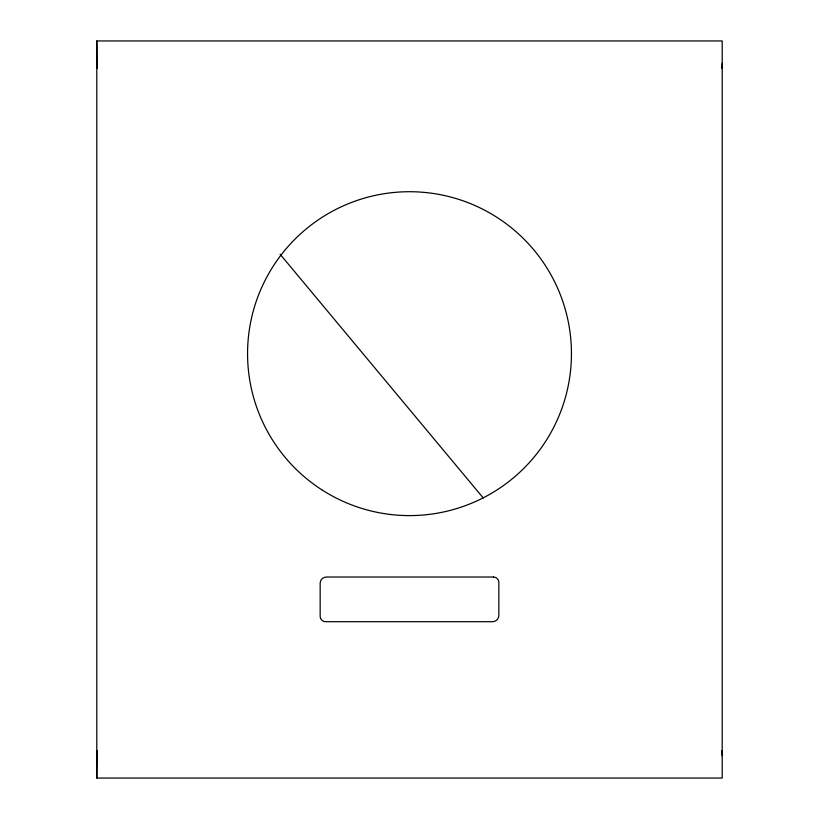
<?xml version="1.0" encoding="UTF-8"?>
<svg xmlns="http://www.w3.org/2000/svg" width="819" height="819" viewBox="0 0 819 819"><rect width="100%" height="100%" fill="white"/><g stroke="black" fill="none" stroke-linecap="round" stroke-linejoin="round"><path stroke-width="1.23" d="M97.041 68.397L96.796 40.95L722.204 40.95L722.204 778.05L96.796 778.05L97.041 750.603M721.959 68.397L722.204 63.288M280.129 254.259L483.19 497.932M721.959 750.603L722.204 755.712M96.796 40.95L96.796 778.05M493.417 577.026L326.474 577.026A6.317 6.317 0 0 0 320.157 583.343L320.157 616.267A5.426 5.426 0 0 0 325.583 621.693L492.526 621.693A6.317 6.317 0 0 0 498.843 615.376L498.843 582.442A5.426 5.426 0 0 0 493.417 577.026M321.642 489.69A161.937 161.937 0 0 0 571.242 361.732A161.937 161.937 0 0 0 335.626 209.551A161.937 161.937 0 0 0 321.642 489.69"/></g></svg>
